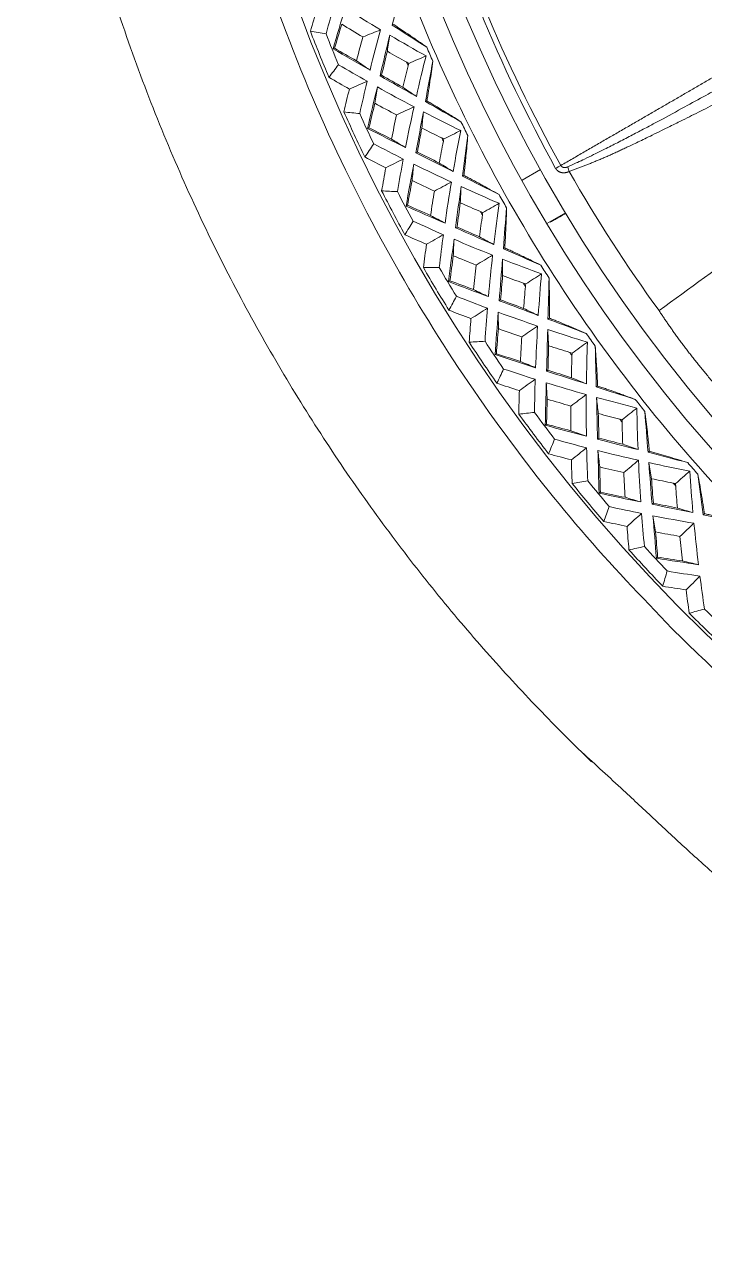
# Model space of a CAD drawing. Extents: x 541 to 1062, y 0 to 382.
# Drawn here: x 845.7 to 864.13, y 226.78 to 260 of the extents above; entities that cross this region are included whole.
import ezdxf

# ---------------------------------------------------------------- set-up
doc = ezdxf.new("R2010")
doc.units = 0
doc.header["$LTSCALE"] = 10
doc.header["$MEASUREMENT"] = 0
doc.layers.add('1', color=7, linetype='CONTINUOUS')

msp = doc.modelspace()

# ---------------------------------------------------------------- linework, layer by layer
at = {"layer": '1', "color": 7, "linetype": 'Continuous', "lineweight": 18}
for p, q in [((859.185, 255.772), (859.687, 256.062)), ((860.362, 254.893), (859.86, 254.603))]:
    msp.add_line(p, q, dxfattribs=at)
for radius, start, end in [(45.353, 90, 267.6206), (41.2, 90, 267.3523), (41.78, 102.5334, 267.3912)]:
    msp.add_arc((895.7, 276.074), radius, start, end, dxfattribs=at)
at = {"layer": '1', "color": 7, "linetype": 'Continuous', "lineweight": 13}
for start, end in [(203.3352, 203.4692), (206.3352, 206.4692), (209.3352, 209.4692), (212.3352, 212.4692), (215.3352, 215.4692), (218.3352, 218.4692), (221.3352, 221.4692)]:
    msp.add_arc((895.7, 276.074), 43.174, start, end, dxfattribs=at)
for centre, major_axis, ratio, start_param, end_param in [((860.369, 256.25), (-0.437, -0.244), 0.002112, 0.894626, 1.261913), ((860.615, 256.098), (0.166, -0.472), 0.341776, 4.511948, 4.773996)]:
    msp.add_ellipse(centre, major_axis=major_axis, ratio=ratio, start_param=start_param, end_param=end_param, dxfattribs=at)
at = {"layer": '1', "color": 7, "linetype": 'Continuous', "lineweight": 18}
msp.add_rational_spline([(895.7, 321.97), (847.662, 321.97), (829.279, 277.589), (863.247, 243.621)], [1, 0.588455621577, 0.588455621577, 1], degree=3, dxfattribs=at)
for points, knots in [([(860.096, 256.097), (859.331, 257.482), (858.647, 258.911), (857.45, 261.838), (856.937, 263.336), (856.089, 266.38), (855.754, 267.926), (855.265, 271.045), (855.112, 272.618), (854.99, 275.77), (855.021, 277.349), (855.265, 280.491), (855.479, 282.055), (856.086, 285.145), (856.479, 286.671), (857.441, 289.667), (858.008, 291.136), (858.659, 292.566)], [0, 0, 0, 0, 0.125, 0.125, 0.25, 0.25, 0.375, 0.375, 0.5, 0.5, 0.625, 0.625, 0.75, 0.75, 0.875, 0.875, 1, 1, 1, 1]), ([(860.237, 256.175), (858.693, 258.937), (857.473, 261.895), (855.767, 267.922), (855.265, 271.012), (854.99, 277.346), (855.223, 280.47), (856.109, 285.084), (856.496, 286.613), (857.211, 288.88), (857.469, 289.629), (857.886, 290.742), (858.029, 291.111), (858.333, 291.843), (858.485, 292.21), (858.659, 292.566)], [0, 0, 0, 0, 0.25, 0.25, 0.5, 0.5, 0.75, 0.75, 0.875, 0.875, 0.9375, 0.9375, 0.96875, 0.96875, 1, 1, 1, 1]), ([(845.7, 276.074), (845.7, 275.134), (845.727, 274.199), (845.831, 272.343), (845.909, 271.423), (846.113, 269.601), (846.239, 268.699), (846.538, 266.917), (846.71, 266.037), (847.098, 264.303), (847.313, 263.448), (847.783, 261.766), (848.039, 260.938), (848.585, 259.313), (848.877, 258.516), (849.494, 256.952), (849.818, 256.186), (850.498, 254.687), (850.852, 253.954), (851.588, 252.522), (851.969, 251.822), (852.754, 250.458), (853.158, 249.793), (853.986, 248.498), (854.409, 247.868), (855.274, 246.642), (855.715, 246.046), (856.61, 244.889), (857.065, 244.328), (857.986, 243.24), (858.452, 242.713), (859.392, 241.691), (859.867, 241.197), (860.345, 240.719)], [0, 0, 0, 0, 0.0625, 0.0625, 0.125, 0.125, 0.1875, 0.1875, 0.25, 0.25, 0.3125, 0.3125, 0.375, 0.375, 0.4375, 0.4375, 0.5, 0.5, 0.5625, 0.5625, 0.625, 0.625, 0.6875, 0.6875, 0.75, 0.75, 0.8125, 0.8125, 0.875, 0.875, 0.9375, 0.9375, 1, 1, 1, 1]), ([(870.659, 261.692), (870.609, 261.664), (870.51, 261.608), (870.363, 261.525), (870.218, 261.443), (870.075, 261.362), (869.934, 261.283), (869.796, 261.204), (869.659, 261.128), (869.525, 261.052), (869.392, 260.977), (869.262, 260.904), (869.134, 260.832), (869.008, 260.761), (868.884, 260.692), (868.762, 260.623), (868.643, 260.556), (868.525, 260.49), (868.41, 260.426), (868.297, 260.362), (868.185, 260.3), (868.076, 260.239), (867.969, 260.179), (867.864, 260.12), (867.761, 260.063), (867.661, 260.007), (867.562, 259.952), (867.466, 259.898), (867.371, 259.845), (867.279, 259.794), (867.189, 259.744), (867.1, 259.694), (867.014, 259.647), (866.93, 259.6), (866.849, 259.554), (866.769, 259.51), (866.691, 259.467), (866.616, 259.425), (866.542, 259.384), (866.471, 259.345), (866.401, 259.306), (866.334, 259.269), (866.269, 259.233), (866.206, 259.198), (866.145, 259.164), (866.086, 259.132), (866.029, 259.1), (865.974, 259.07), (865.922, 259.041), (865.871, 259.013), (865.823, 258.986), (865.776, 258.961), (865.732, 258.936), (865.69, 258.913), (865.65, 258.891), (865.612, 258.87), (865.576, 258.85), (865.542, 258.832), (865.51, 258.814), (865.48, 258.798), (865.452, 258.782), (865.427, 258.768), (865.403, 258.755), (865.382, 258.744), (865.363, 258.733), (865.345, 258.723), (865.33, 258.715), (865.225, 258.657), (864.996, 258.531), (864.613, 258.32), (864.134, 258.057), (863.561, 257.743), (863.098, 257.493), (862.775, 257.319), (862.624, 257.238), (862.466, 257.154), (862.301, 257.068), (862.131, 256.978), (861.954, 256.886), (861.717, 256.765), (861.441, 256.625), (861.143, 256.477), (860.898, 256.358), (860.705, 256.267), (860.564, 256.201), (860.476, 256.161), (860.436, 256.142), (860.424, 256.137)], [0, 0, 0, 0, 0.014535, 0.028865, 0.042992, 0.056914, 0.070632, 0.084147, 0.097457, 0.110563, 0.123466, 0.136164, 0.148658, 0.160948, 0.173035, 0.184917, 0.196595, 0.20807, 0.21934, 0.230407, 0.241269, 0.251928, 0.262383, 0.272633, 0.28268, 0.292523, 0.302162, 0.311597, 0.320829, 0.329856, 0.33868, 0.347299, 0.355715, 0.363927, 0.371935, 0.37974, 0.38734, 0.394737, 0.40193, 0.408919, 0.415705, 0.422286, 0.428664, 0.434838, 0.440809, 0.446575, 0.452138, 0.457497, 0.462652, 0.467604, 0.472352, 0.476896, 0.481237, 0.485373, 0.489306, 0.493036, 0.496562, 0.499884, 0.503002, 0.505917, 0.508627, 0.511135, 0.513438, 0.515538, 0.517435, 0.519127, 0.520616, 0.521902, 0.55015, 0.587763, 0.634743, 0.691089, 0.756804, 0.771085, 0.785976, 0.801476, 0.817584, 0.834298, 0.851615, 0.869534, 0.903551, 0.93242, 0.956153, 0.974766, 0.988271, 0.99668, 1, 1, 1, 1]), ([(855.709, 259.998), (855.744, 259.975), (855.778, 259.952), (855.849, 259.905), (855.884, 259.881), (855.993, 259.808), (856.067, 259.757), (856.18, 259.679), (856.218, 259.653), (856.295, 259.599), (856.333, 259.573), (856.448, 259.492), (856.525, 259.438), (856.603, 259.383)], [0, 0, 0, 0, 0.125, 0.125, 0.25, 0.25, 0.5, 0.5, 0.625, 0.625, 0.75, 0.75, 1, 1, 1, 1]), ([(856.768, 259.001), (856.755, 258.906), (856.742, 258.813), (856.716, 258.628), (856.702, 258.537), (856.682, 258.401), (856.675, 258.356), (856.665, 258.289), (856.661, 258.267), (856.655, 258.222), (856.651, 258.2), (856.641, 258.135), (856.634, 258.092), (856.62, 258.008), (856.613, 257.967), (856.606, 257.927)], [0, 0, 0, 0, 0.25, 0.25, 0.5, 0.5, 0.625, 0.625, 0.6875, 0.6875, 0.75, 0.75, 0.875, 0.875, 1, 1, 1, 1]), ([(856.606, 257.927), (856.641, 257.906), (856.677, 257.885), (856.749, 257.842), (856.786, 257.82), (856.899, 257.752), (856.975, 257.705), (857.092, 257.633), (857.132, 257.609), (857.211, 257.56), (857.25, 257.535), (857.37, 257.461), (857.449, 257.41), (857.53, 257.359)], [0, 0, 0, 0, 0.125, 0.125, 0.25, 0.25, 0.5, 0.5, 0.625, 0.625, 0.75, 0.75, 1, 1, 1, 1]), ([(857.715, 256.987), (857.707, 256.892), (857.699, 256.798), (857.682, 256.612), (857.674, 256.52), (857.66, 256.383), (857.656, 256.338), (857.649, 256.27), (857.647, 256.248), (857.642, 256.203), (857.64, 256.181), (857.633, 256.115), (857.628, 256.072), (857.619, 255.987), (857.614, 255.946), (857.609, 255.905)], [0, 0, 0, 0, 0.25, 0.25, 0.5, 0.5, 0.625, 0.625, 0.6875, 0.6875, 0.75, 0.75, 0.875, 0.875, 1, 1, 1, 1]), ([(860.237, 256.175), (860.238, 256.174), (860.239, 256.171), (860.242, 256.166), (860.245, 256.162), (860.248, 256.158), (860.252, 256.154), (860.255, 256.15), (860.259, 256.147), (860.263, 256.143), (860.267, 256.14), (860.271, 256.137), (860.276, 256.134), (860.28, 256.132), (860.285, 256.129), (860.29, 256.127), (860.295, 256.125), (860.3, 256.124), (860.306, 256.122), (860.311, 256.121), (860.317, 256.12), (860.326, 256.118), (860.337, 256.117), (860.351, 256.117), (860.365, 256.119), (860.38, 256.121), (860.394, 256.125), (860.409, 256.13), (860.419, 256.134), (860.424, 256.137)], [0, 0, 0, 0, 0.024313, 0.048331, 0.072111, 0.095715, 0.119205, 0.142646, 0.166102, 0.189639, 0.21332, 0.237211, 0.261374, 0.285869, 0.310756, 0.336091, 0.361928, 0.388318, 0.41531, 0.442948, 0.471275, 0.50033, 0.567157, 0.63481, 0.703718, 0.774302, 0.846963, 0.922079, 1, 1, 1, 1]), ([(857.609, 255.905), (857.645, 255.887), (857.682, 255.868), (857.757, 255.828), (857.795, 255.808), (857.911, 255.746), (857.99, 255.704), (858.11, 255.638), (858.151, 255.616), (858.233, 255.571), (858.273, 255.548), (858.396, 255.48), (858.479, 255.434), (858.561, 255.387)], [0, 0, 0, 0, 0.125, 0.125, 0.25, 0.25, 0.5, 0.5, 0.625, 0.625, 0.75, 0.75, 1, 1, 1, 1]), ([(860.465, 256.013), (860.461, 256.011), (860.454, 256.008), (860.444, 256.004), (860.435, 256), (860.425, 255.997), (860.415, 255.993), (860.405, 255.99), (860.396, 255.987), (860.386, 255.985), (860.377, 255.983), (860.367, 255.981), (860.358, 255.979), (860.349, 255.978), (860.34, 255.977), (860.331, 255.976), (860.322, 255.976), (860.313, 255.976), (860.304, 255.976), (860.296, 255.976), (860.287, 255.977), (860.278, 255.978), (860.27, 255.979), (860.261, 255.981), (860.253, 255.982), (860.242, 255.985), (860.23, 255.989), (860.216, 255.994), (860.203, 255.999), (860.19, 256.005), (860.178, 256.012), (860.167, 256.019), (860.156, 256.027), (860.146, 256.035), (860.136, 256.044), (860.127, 256.054), (860.118, 256.064), (860.11, 256.074), (860.103, 256.086), (860.098, 256.093), (860.096, 256.097)], [0, 0, 0, 0, 0.026247, 0.052128, 0.077651, 0.102827, 0.127667, 0.152183, 0.176386, 0.200287, 0.223901, 0.24724, 0.270317, 0.293147, 0.315745, 0.338125, 0.360302, 0.382294, 0.404116, 0.425784, 0.447317, 0.46873, 0.490043, 0.511273, 0.532438, 0.553557, 0.590712, 0.626609, 0.661334, 0.694985, 0.727668, 0.759497, 0.7906, 0.821109, 0.851167, 0.880922, 0.910528, 0.94014, 0.969913, 1, 1, 1, 1]), ([(858.766, 255.025), (858.763, 254.93), (858.76, 254.835), (858.753, 254.649), (858.749, 254.556), (858.743, 254.419), (858.741, 254.374), (858.738, 254.306), (858.737, 254.284), (858.734, 254.239), (858.733, 254.217), (858.73, 254.15), (858.727, 254.107), (858.722, 254.022), (858.72, 253.98), (858.717, 253.94)], [0, 0, 0, 0, 0.25, 0.25, 0.5, 0.5, 0.625, 0.625, 0.6875, 0.6875, 0.75, 0.75, 0.875, 0.875, 1, 1, 1, 1]), ([(860.375, 254.88), (860.319, 254.848), (860.264, 254.816), (860.174, 254.765), (860.14, 254.746), (860.073, 254.708), (860.04, 254.69), (859.994, 254.663), (859.979, 254.655), (859.959, 254.644), (859.954, 254.641), (859.949, 254.638)], [0, 0, 0, 0, 0.37682, 0.37682, 0.607927, 0.607927, 0.839033, 0.839033, 0.954587, 0.954587, 1, 1, 1, 1]), ([(858.717, 253.94), (858.754, 253.923), (858.792, 253.905), (858.869, 253.87), (858.908, 253.852), (859.026, 253.796), (859.107, 253.758), (859.231, 253.699), (859.273, 253.678), (859.357, 253.638), (859.399, 253.617), (859.525, 253.556), (859.61, 253.514), (859.695, 253.472)], [0, 0, 0, 0, 0.125, 0.125, 0.25, 0.25, 0.5, 0.5, 0.625, 0.625, 0.75, 0.75, 1, 1, 1, 1]), ([(859.918, 253.121), (859.92, 253.025), (859.922, 252.931), (859.925, 252.744), (859.926, 252.652), (859.927, 252.515), (859.927, 252.469), (859.928, 252.401), (859.928, 252.379), (859.928, 252.334), (859.928, 252.312), (859.928, 252.245), (859.928, 252.202), (859.927, 252.117), (859.927, 252.075), (859.926, 252.034)], [0, 0, 0, 0, 0.25, 0.25, 0.5, 0.5, 0.625, 0.625, 0.6875, 0.6875, 0.75, 0.75, 0.875, 0.875, 1, 1, 1, 1]), ([(893.804, 235.386), (893.769, 235.388), (893.7, 235.391), (893.596, 235.397), (893.491, 235.403), (893.386, 235.409), (893.281, 235.416), (893.174, 235.423), (893.068, 235.43), (892.961, 235.438), (892.853, 235.446), (892.745, 235.454), (892.636, 235.463), (892.527, 235.471), (892.417, 235.481), (892.307, 235.49), (892.197, 235.5), (892.086, 235.51), (891.974, 235.521), (891.862, 235.532), (891.749, 235.543), (891.636, 235.555), (891.523, 235.567), (891.409, 235.58), (891.294, 235.592), (891.179, 235.606), (891.064, 235.619), (890.948, 235.633), (890.832, 235.648), (890.715, 235.662), (890.598, 235.678), (890.48, 235.693), (890.362, 235.709), (890.243, 235.726), (890.124, 235.743), (890.004, 235.76), (889.884, 235.778), (889.764, 235.796), (889.643, 235.814), (889.521, 235.833), (889.399, 235.853), (889.277, 235.873), (889.154, 235.893), (889.031, 235.914), (888.907, 235.935), (888.783, 235.957), (888.659, 235.979), (888.534, 236.002), (888.408, 236.025), (888.282, 236.049), (888.156, 236.073), (888.029, 236.098), (887.902, 236.123), (887.775, 236.149), (887.647, 236.175), (887.518, 236.202), (887.389, 236.229), (887.26, 236.257), (887.13, 236.285), (887, 236.314), (886.87, 236.344), (886.739, 236.374), (886.608, 236.404), (886.476, 236.435), (886.344, 236.467), (886.211, 236.499), (886.079, 236.532), (885.945, 236.565), (885.812, 236.599), (885.678, 236.633), (885.543, 236.668), (885.408, 236.704), (885.273, 236.74), (885.138, 236.777), (885.002, 236.815), (884.865, 236.853), (884.729, 236.891), (884.592, 236.931), (884.454, 236.971), (884.317, 237.011), (884.179, 237.052), (884.04, 237.094), (883.902, 237.137), (883.762, 237.18), (883.623, 237.224), (883.483, 237.268), (883.343, 237.313), (883.203, 237.359), (883.062, 237.405), (882.921, 237.452), (882.78, 237.5), (882.638, 237.549), (882.496, 237.598), (882.354, 237.648), (882.211, 237.698), (882.068, 237.75), (881.925, 237.802), (881.782, 237.854), (881.638, 237.908), (881.494, 237.962), (881.35, 238.017), (881.205, 238.072), (881.06, 238.129), (880.915, 238.186), (880.77, 238.243), (880.624, 238.302), (880.478, 238.361), (880.332, 238.421), (880.186, 238.482), (880.039, 238.544), (879.893, 238.606), (879.746, 238.67), (879.598, 238.734), (879.451, 238.798), (879.303, 238.864), (879.155, 238.93), (879.007, 238.997), (878.859, 239.065), (878.71, 239.134), (878.562, 239.204), (878.413, 239.274), (878.264, 239.345), (878.115, 239.417), (877.965, 239.49), (877.816, 239.564), (877.666, 239.638), (877.516, 239.714), (877.366, 239.79), (877.216, 239.867), (877.066, 239.945), (876.916, 240.024), (876.765, 240.104), (876.615, 240.184), (876.342, 240.332), (875.918, 240.566), (875.316, 240.912), (874.63, 241.323), (873.863, 241.805), (873.019, 242.364), (872.104, 243.006), (871.122, 243.737), (870.081, 244.565), (869.237, 245.285), (868.61, 245.847), (868.221, 246.206), (867.86, 246.546), (867.527, 246.868), (867.221, 247.171), (866.941, 247.453), (866.687, 247.714), (866.458, 247.953), (866.253, 248.17), (866.073, 248.365), (865.915, 248.536), (865.8, 248.662), (865.716, 248.755), (865.653, 248.825), (865.581, 248.904), (865.501, 248.992), (865.413, 249.09), (865.316, 249.197), (865.211, 249.314), (865.098, 249.441), (864.978, 249.578), (864.849, 249.725), (864.713, 249.882), (864.569, 250.049), (864.419, 250.226), (864.285, 250.385), (864.171, 250.522), (864.081, 250.632), (863.992, 250.741), (863.906, 250.85), (863.821, 250.957), (863.738, 251.063), (863.658, 251.167), (863.579, 251.271), (863.502, 251.373), (863.428, 251.475), (863.355, 251.575), (863.284, 251.674), (863.215, 251.771), (863.147, 251.868), (863.082, 251.963), (863.018, 252.057), (862.957, 252.149), (862.917, 252.211), (862.897, 252.241)], [0, 0, 0, 0, 0.002851, 0.005716, 0.008595, 0.011488, 0.014396, 0.017317, 0.020253, 0.023203, 0.026167, 0.029146, 0.032139, 0.035145, 0.038166, 0.041202, 0.044251, 0.047315, 0.050392, 0.053484, 0.056591, 0.059711, 0.062845, 0.065994, 0.069157, 0.072334, 0.075525, 0.078731, 0.081951, 0.085184, 0.088432, 0.091695, 0.094971, 0.098261, 0.101566, 0.104885, 0.108218, 0.111565, 0.114927, 0.118302, 0.121692, 0.125096, 0.128514, 0.131947, 0.135393, 0.138854, 0.142329, 0.145818, 0.149321, 0.152838, 0.15637, 0.159915, 0.163475, 0.167049, 0.170637, 0.17424, 0.177856, 0.181487, 0.185132, 0.188791, 0.192464, 0.196151, 0.199853, 0.203568, 0.207298, 0.211042, 0.2148, 0.218573, 0.222359, 0.22616, 0.229975, 0.233803, 0.237647, 0.241504, 0.245375, 0.249261, 0.25316, 0.257074, 0.261002, 0.264944, 0.268901, 0.272871, 0.276856, 0.280855, 0.284867, 0.288894, 0.292936, 0.296991, 0.30106, 0.305144, 0.309242, 0.313354, 0.31748, 0.32162, 0.325774, 0.329943, 0.334125, 0.338322, 0.342533, 0.346758, 0.350997, 0.35525, 0.359518, 0.363799, 0.368095, 0.372405, 0.376729, 0.381067, 0.385419, 0.389785, 0.394166, 0.39856, 0.402969, 0.407392, 0.411829, 0.41628, 0.420745, 0.425224, 0.429718, 0.434225, 0.438747, 0.443283, 0.447833, 0.452397, 0.456975, 0.461567, 0.466173, 0.470794, 0.475429, 0.480077, 0.48474, 0.489417, 0.494108, 0.498813, 0.514953, 0.534007, 0.555974, 0.580855, 0.608646, 0.639348, 0.672958, 0.709473, 0.748894, 0.764333, 0.778867, 0.792493, 0.805214, 0.817029, 0.827938, 0.837941, 0.847039, 0.855232, 0.862519, 0.868901, 0.874379, 0.876615, 0.879198, 0.882128, 0.885404, 0.889026, 0.892995, 0.897311, 0.901974, 0.906984, 0.91234, 0.918043, 0.924094, 0.930491, 0.937236, 0.941212, 0.945131, 0.948992, 0.952795, 0.956541, 0.96023, 0.96386, 0.967433, 0.970949, 0.974407, 0.977807, 0.98115, 0.984435, 0.987663, 0.990833, 0.993946, 0.997002, 1, 1, 1, 1]), ([(859.926, 252.034), (859.964, 252.02), (860.003, 252.004), (860.081, 251.973), (860.121, 251.957), (860.243, 251.908), (860.325, 251.873), (860.452, 251.821), (860.495, 251.803), (860.581, 251.767), (860.624, 251.748), (860.753, 251.693), (860.84, 251.656), (860.927, 251.619)], [0, 0, 0, 0, 0.125, 0.125, 0.25, 0.25, 0.5, 0.5, 0.625, 0.625, 0.75, 0.75, 1, 1, 1, 1]), ([(861.168, 251.279), (861.175, 251.184), (861.182, 251.09), (861.195, 250.904), (861.201, 250.812), (861.209, 250.675), (861.212, 250.629), (861.216, 250.562), (861.217, 250.539), (861.219, 250.494), (861.221, 250.472), (861.224, 250.406), (861.226, 250.363), (861.23, 250.277), (861.232, 250.236), (861.233, 250.195)], [0, 0, 0, 0, 0.25, 0.25, 0.5, 0.5, 0.625, 0.625, 0.6875, 0.6875, 0.75, 0.75, 0.875, 0.875, 1, 1, 1, 1]), ([(861.233, 250.195), (861.272, 250.182), (861.311, 250.169), (861.391, 250.142), (861.432, 250.128), (861.556, 250.085), (861.641, 250.055), (861.77, 250.009), (861.814, 249.993), (861.901, 249.962), (861.945, 249.946), (862.077, 249.898), (862.166, 249.865), (862.255, 249.832)], [0, 0, 0, 0, 0.125, 0.125, 0.25, 0.25, 0.5, 0.5, 0.625, 0.625, 0.75, 0.75, 1, 1, 1, 1]), ([(862.513, 249.506), (862.525, 249.412), (862.537, 249.318), (862.559, 249.133), (862.57, 249.041), (862.586, 248.904), (862.591, 248.859), (862.598, 248.792), (862.601, 248.77), (862.605, 248.725), (862.608, 248.703), (862.615, 248.637), (862.619, 248.594), (862.627, 248.509), (862.631, 248.467), (862.635, 248.427)], [0, 0, 0, 0, 0.25, 0.25, 0.5, 0.5, 0.625, 0.625, 0.6875, 0.6875, 0.75, 0.75, 0.875, 0.875, 1, 1, 1, 1]), ([(862.635, 248.427), (862.674, 248.416), (862.714, 248.405), (862.796, 248.382), (862.837, 248.37), (862.963, 248.334), (863.049, 248.308), (863.181, 248.269), (863.225, 248.256), (863.314, 248.229), (863.359, 248.215), (863.493, 248.174), (863.583, 248.146), (863.674, 248.118)], [0, 0, 0, 0, 0.125, 0.125, 0.25, 0.25, 0.5, 0.5, 0.625, 0.625, 0.75, 0.75, 1, 1, 1, 1]), ([(863.949, 247.806), (863.966, 247.712), (863.983, 247.619), (864.015, 247.435), (864.031, 247.344), (864.053, 247.209), (864.061, 247.164), (864.071, 247.097), (864.075, 247.075), (864.082, 247.03), (864.086, 247.008), (864.096, 246.943), (864.103, 246.9), (864.115, 246.816), (864.121, 246.774), (864.127, 246.734)], [0, 0, 0, 0, 0.25, 0.25, 0.5, 0.5, 0.625, 0.625, 0.6875, 0.6875, 0.75, 0.75, 0.875, 0.875, 1, 1, 1, 1]), ([(864.127, 246.734), (864.167, 246.725), (864.208, 246.716), (864.29, 246.698), (864.332, 246.688), (864.46, 246.658), (864.547, 246.638), (864.681, 246.605), (864.726, 246.594), (864.816, 246.572), (864.861, 246.561), (864.998, 246.527), (865.089, 246.504), (865.181, 246.48)], [0, 0, 0, 0, 0.125, 0.125, 0.25, 0.25, 0.5, 0.5, 0.625, 0.625, 0.75, 0.75, 1, 1, 1, 1]), ([(893.824, 230.217), (893.692, 230.223), (893.56, 230.229), (893.052, 230.254), (892.487, 230.289), (891.828, 230.342), (891.545, 230.367), (891.357, 230.385), (891.263, 230.394), (890.415, 230.478), (889.666, 230.571), (888.178, 230.793), (887.439, 230.922), (885.971, 231.216), (884.512, 231.544), (882.353, 232.143), (880.222, 232.848), (878.821, 233.389), (877.777, 233.821), (877.258, 234.044), (876.74, 234.278), (876.482, 234.396), (876.396, 234.436), (876.225, 234.516), (875.454, 234.878), (874.697, 235.26), (873.372, 235.969), (872.069, 236.709), (870.808, 237.508), (869.567, 238.338), (868.347, 239.198), (866.58, 240.576), (865.444, 241.556), (864.33, 242.565), (863.783, 243.085), (863.247, 243.621)], [0, 0, 0, 0, 0.011597, 0.011597, 0.044544, 0.061017, 0.069254, 0.069254, 0.077491, 0.077491, 0.143384, 0.143384, 0.209278, 0.209278, 0.275171, 0.341065, 0.406958, 0.472852, 0.472852, 0.505799, 0.522272, 0.522272, 0.530509, 0.530509, 0.538745, 0.604639, 0.604639, 0.670532, 0.736426, 0.736426, 0.802319, 0.868213, 0.934106, 0.934106, 1, 1, 1, 1]), ([(860.803, 240.266), (861.178, 239.926), (861.837, 239.323), (862.788, 238.434), (863.652, 237.625), (864.695, 236.695), (865.849, 235.693), (866.985, 234.718), (868.097, 233.76), (869.406, 232.627), (871.135, 231.098), (873.211, 229.157), (874.594, 227.63), (875.309, 226.781)], [0, 0, 0, 0, 0.077829, 0.136483, 0.194005, 0.256786, 0.346881, 0.423568, 0.482292, 0.568921, 0.687181, 0.831811, 1, 1, 1, 1])]:
    msp.add_open_spline(points, degree=3, knots=knots, dxfattribs=at)
at = {"layer": '1', "color": 7, "linetype": 'Continuous', "lineweight": 13}
for points, knots in [([(893.803, 233.752), (891.665, 233.848), (889.534, 234.106), (884.716, 235.064), (882.05, 235.873), (876.926, 237.995), (874.469, 239.309), (869.858, 242.39), (867.704, 244.157), (863.783, 248.078), (862.015, 250.232), (858.934, 254.843), (857.621, 257.3), (855.499, 262.424), (854.69, 265.09), (853.608, 270.529), (853.335, 273.302), (853.335, 276.074)], [0, 0, 0, 0, 0.099316, 0.099316, 0.227986, 0.227986, 0.356655, 0.356655, 0.485324, 0.485324, 0.613993, 0.613993, 0.742662, 0.742662, 0.871331, 0.871331, 1, 1, 1, 1]), ([(860.237, 256.175), (860.29, 256.206), (860.395, 256.267), (860.554, 256.359), (860.712, 256.45), (860.869, 256.541), (861.026, 256.632), (861.182, 256.722), (861.337, 256.813), (861.492, 256.902), (861.646, 256.992), (861.8, 257.081), (861.953, 257.169), (862.106, 257.257), (862.258, 257.345), (862.409, 257.433), (862.56, 257.52), (862.71, 257.607), (862.86, 257.694), (863.008, 257.78), (863.157, 257.866), (863.305, 257.952), (863.452, 258.037), (863.598, 258.122), (863.744, 258.206), (863.89, 258.29), (864.034, 258.374), (864.179, 258.458), (864.322, 258.541), (864.465, 258.624), (864.607, 258.706), (864.749, 258.788), (864.89, 258.87), (865.031, 258.951), (865.171, 259.032), (865.31, 259.113), (865.448, 259.193), (865.586, 259.273), (865.724, 259.353), (865.861, 259.432), (865.997, 259.511), (866.132, 259.589), (866.267, 259.667), (866.402, 259.745), (866.535, 259.823), (866.668, 259.9), (866.801, 259.976), (866.933, 260.053), (867.064, 260.129), (867.195, 260.204), (867.325, 260.28), (867.454, 260.354), (867.583, 260.429), (867.711, 260.503), (867.838, 260.577), (867.965, 260.65), (868.091, 260.724), (868.217, 260.796), (868.342, 260.869), (868.466, 260.941), (868.59, 261.012), (868.713, 261.084), (868.835, 261.154), (868.957, 261.225), (869.078, 261.295), (869.198, 261.365), (869.318, 261.434), (869.437, 261.503), (869.556, 261.572), (869.674, 261.64), (869.791, 261.708), (869.908, 261.776), (870.024, 261.843), (870.139, 261.91), (870.254, 261.977), (870.368, 262.043), (870.444, 262.087), (870.482, 262.109)], [0, 0, 0, 0, 0.015717, 0.031369, 0.046957, 0.06248, 0.077939, 0.093334, 0.108664, 0.12393, 0.139132, 0.154269, 0.169341, 0.184349, 0.199293, 0.214173, 0.228988, 0.243738, 0.258424, 0.273046, 0.287603, 0.302096, 0.316525, 0.330889, 0.345188, 0.359424, 0.373594, 0.387701, 0.401743, 0.41572, 0.429634, 0.443482, 0.457267, 0.470987, 0.484642, 0.498233, 0.51176, 0.525222, 0.53862, 0.551953, 0.565222, 0.578427, 0.591567, 0.604643, 0.617654, 0.630601, 0.643483, 0.656302, 0.669055, 0.681744, 0.694369, 0.70693, 0.719425, 0.731857, 0.744224, 0.756527, 0.768765, 0.780939, 0.793048, 0.805093, 0.817074, 0.82899, 0.840842, 0.852629, 0.864352, 0.87601, 0.887604, 0.899134, 0.910599, 0.921999, 0.933336, 0.944607, 0.955815, 0.966958, 0.978036, 0.98905, 1, 1, 1, 1]), ([(870.816, 261.278), (870.767, 261.251), (870.67, 261.197), (870.525, 261.117), (870.381, 261.038), (870.24, 260.96), (870.101, 260.883), (869.963, 260.808), (869.827, 260.733), (869.694, 260.66), (869.562, 260.587), (869.432, 260.516), (869.304, 260.446), (869.178, 260.377), (869.054, 260.31), (868.932, 260.243), (868.812, 260.177), (868.693, 260.113), (868.577, 260.05), (868.462, 259.988), (868.35, 259.926), (868.048, 259.763), (867.565, 259.503), (866.909, 259.151), (866.278, 258.817), (865.674, 258.499), (865.099, 258.199), (864.552, 257.917), (864.035, 257.654), (863.647, 257.458), (863.368, 257.32), (863.177, 257.226), (862.956, 257.117), (862.73, 257.006), (862.518, 256.903), (862.337, 256.815), (862.176, 256.738), (862.037, 256.672), (861.912, 256.614), (861.797, 256.561), (861.683, 256.509), (861.572, 256.459), (861.462, 256.411), (861.354, 256.364), (861.248, 256.318), (861.144, 256.275), (861.041, 256.233), (860.941, 256.192), (860.842, 256.153), (860.745, 256.116), (860.65, 256.08), (860.557, 256.045), (860.495, 256.024), (860.465, 256.013)], [0, 0, 0, 0, 0.014252, 0.02832, 0.042204, 0.055904, 0.06942, 0.082751, 0.095899, 0.108861, 0.12164, 0.134234, 0.146644, 0.15887, 0.170911, 0.182768, 0.194441, 0.205929, 0.217233, 0.228352, 0.239287, 0.250038, 0.316178, 0.379878, 0.441137, 0.499956, 0.55585, 0.608868, 0.65901, 0.706277, 0.721643, 0.740041, 0.761471, 0.785934, 0.805409, 0.822907, 0.83843, 0.851976, 0.863242, 0.874307, 0.885172, 0.895836, 0.906299, 0.916563, 0.926627, 0.936492, 0.946158, 0.955625, 0.964895, 0.973966, 0.982841, 0.991518, 1, 1, 1, 1])]:
    msp.add_open_spline(points, degree=3, knots=knots, dxfattribs=at)
at = {"layer": '1', "color": 7, "linetype": 'Continuous', "lineweight": 18}
for points in [[(855.668, 259.982), (855.756, 260.347), (855.843, 260.707), (855.928, 261.062)], [(853.449, 259.814), (853.508, 260.018), (853.567, 260.223), (853.628, 260.427)], [(854.123, 260.612), (854.037, 260.325), (853.953, 260.037), (853.872, 259.748)], [(854.063, 259.336), (854.171, 259.707), (854.28, 260.076), (854.388, 260.444)], [(854.388, 260.444), (854.708, 260.243), (855.029, 260.047), (855.352, 259.854)], [(853.951, 258.566), (853.777, 258.979), (853.61, 259.395), (853.449, 259.814)], [(853.449, 259.814), (853.59, 259.792), (853.731, 259.77), (853.872, 259.748)], [(854.297, 260.007), (854.233, 259.789), (854.169, 259.571), (854.104, 259.352)], [(854.87, 259.659), (854.679, 259.774), (854.488, 259.89), (854.297, 260.007)], [(855.352, 259.854), (855.192, 259.789), (855.031, 259.724), (854.87, 259.659)], [(855.352, 259.854), (855.252, 259.492), (855.156, 259.127), (855.065, 258.762)], [(855.668, 259.982), (855.682, 259.987), (855.696, 259.992), (855.709, 259.998)], [(856.603, 259.383), (856.295, 259.58), (855.984, 259.779), (855.668, 259.982)], [(853.872, 259.748), (853.982, 259.467), (854.095, 259.186), (854.21, 258.907)], [(854.697, 259.012), (854.753, 259.228), (854.811, 259.444), (854.87, 259.659)], [(855.336, 258.607), (855.426, 258.98), (855.514, 259.346), (855.601, 259.707)], [(855.601, 259.707), (855.579, 259.561), (855.557, 259.416), (855.534, 259.27)], [(855.601, 259.707), (855.943, 259.506), (856.27, 259.32), (856.582, 259.146)], [(854.104, 259.352), (854.09, 259.346), (854.077, 259.341), (854.063, 259.336)], [(855.065, 258.762), (854.732, 258.952), (854.398, 259.143), (854.063, 259.336)], [(854.104, 259.352), (854.302, 259.238), (854.5, 259.125), (854.697, 259.012)], [(855.534, 259.27), (855.483, 259.057), (855.431, 258.842), (855.378, 258.624)], [(856.058, 258.973), (855.883, 259.071), (855.708, 259.17), (855.534, 259.27)], [(856.117, 258.943), (856.272, 259.011), (856.427, 259.078), (856.582, 259.146)], [(856.582, 259.146), (856.495, 258.799), (856.408, 258.433), (856.32, 258.048)], [(856.603, 259.383), (856.657, 259.255), (856.712, 259.128), (856.768, 259.001)], [(853.951, 258.566), (854.037, 258.679), (854.124, 258.793), (854.21, 258.907)], [(854.21, 258.907), (854.469, 258.755), (854.728, 258.605), (854.989, 258.457)], [(854.697, 259.012), (854.82, 258.929), (854.942, 258.845), (855.065, 258.762)], [(855.956, 258.296), (856.002, 258.491), (856.049, 258.686), (856.098, 258.88)], [(856.117, 258.943), (856.096, 258.952), (856.077, 258.962), (856.058, 258.973)], [(856.098, 258.88), (856.103, 258.901), (856.109, 258.923), (856.117, 258.943)], [(856.565, 257.909), (856.634, 258.278), (856.701, 258.642), (856.768, 259.001)], [(854.505, 258.247), (854.32, 258.352), (854.135, 258.458), (853.951, 258.566)], [(854.505, 258.247), (854.666, 258.317), (854.828, 258.387), (854.989, 258.457)], [(854.989, 258.457), (854.918, 258.166), (854.85, 257.874), (854.784, 257.582)], [(855.378, 258.624), (855.364, 258.619), (855.35, 258.613), (855.336, 258.607)], [(856.32, 258.048), (855.997, 258.231), (855.669, 258.417), (855.336, 258.607)], [(855.378, 258.624), (855.573, 258.514), (855.766, 258.405), (855.956, 258.296)], [(854.358, 257.625), (854.406, 257.832), (854.455, 258.04), (854.505, 258.247)], [(854.996, 257.18), (855.085, 257.556), (855.174, 257.93), (855.263, 258.303)], [(855.195, 257.862), (855.218, 258.009), (855.24, 258.156), (855.263, 258.303)], [(855.263, 258.303), (855.592, 258.12), (855.924, 257.94), (856.257, 257.765)], [(855.956, 258.296), (856.078, 258.213), (856.199, 258.131), (856.32, 258.048)], [(855.195, 257.862), (855.142, 257.641), (855.089, 257.42), (855.036, 257.197)], [(855.785, 257.545), (855.588, 257.649), (855.391, 257.755), (855.195, 257.862)], [(856.257, 257.765), (856.1, 257.692), (855.942, 257.618), (855.785, 257.545)], [(856.257, 257.765), (856.175, 257.397), (856.099, 257.029), (856.026, 256.659)], [(856.565, 257.909), (856.578, 257.915), (856.592, 257.921), (856.606, 257.927)], [(857.53, 257.359), (857.213, 257.54), (856.891, 257.723), (856.565, 257.909)], [(854.924, 256.405), (854.73, 256.808), (854.541, 257.215), (854.358, 257.625)], [(854.358, 257.625), (854.5, 257.61), (854.642, 257.596), (854.784, 257.582)], [(854.784, 257.582), (854.908, 257.306), (855.036, 257.032), (855.166, 256.759)], [(855.646, 256.89), (855.691, 257.109), (855.737, 257.327), (855.785, 257.545)], [(856.306, 256.519), (856.376, 256.896), (856.445, 257.266), (856.513, 257.631)], [(856.513, 257.631), (856.498, 257.484), (856.484, 257.338), (856.469, 257.191)], [(856.513, 257.631), (856.864, 257.448), (857.201, 257.279), (857.522, 257.122)], [(855.036, 257.197), (855.023, 257.192), (855.009, 257.186), (854.996, 257.18)], [(856.026, 256.659), (855.684, 256.831), (855.341, 257.005), (854.996, 257.18)], [(855.036, 257.197), (855.24, 257.094), (855.444, 256.992), (855.646, 256.89)], [(856.469, 257.191), (856.429, 256.975), (856.388, 256.758), (856.347, 256.538)], [(857.007, 256.921), (856.827, 257.01), (856.648, 257.1), (856.469, 257.191)], [(857.068, 256.895), (857.219, 256.971), (857.37, 257.046), (857.522, 257.122)], [(857.522, 257.122), (857.453, 256.771), (857.385, 256.401), (857.317, 256.011)], [(857.53, 257.359), (857.591, 257.235), (857.652, 257.111), (857.715, 256.987)], [(855.646, 256.89), (855.773, 256.813), (855.9, 256.736), (856.026, 256.659)], [(856.941, 256.241), (856.977, 256.438), (857.014, 256.634), (857.052, 256.831)], [(857.068, 256.895), (857.047, 256.903), (857.027, 256.912), (857.007, 256.921)], [(857.052, 256.831), (857.056, 256.853), (857.061, 256.874), (857.068, 256.895)], [(857.569, 255.885), (857.619, 256.258), (857.667, 256.625), (857.715, 256.987)], [(854.924, 256.405), (855.005, 256.523), (855.085, 256.641), (855.166, 256.759)], [(855.166, 256.759), (855.432, 256.621), (855.699, 256.484), (855.967, 256.35)], [(856.347, 256.538), (856.333, 256.532), (856.319, 256.525), (856.306, 256.519)], [(857.317, 256.011), (856.986, 256.178), (856.648, 256.346), (856.306, 256.519)], [(856.347, 256.538), (856.547, 256.438), (856.745, 256.339), (856.941, 256.241)], [(855.494, 256.115), (855.304, 256.21), (855.114, 256.307), (854.924, 256.405)], [(855.38, 255.486), (855.417, 255.696), (855.455, 255.906), (855.494, 256.115)], [(855.494, 256.115), (855.652, 256.193), (855.809, 256.272), (855.967, 256.35)], [(855.967, 256.35), (855.911, 256.056), (855.858, 255.761), (855.808, 255.466)], [(856.041, 255.075), (856.11, 255.456), (856.179, 255.834), (856.249, 256.211)], [(856.204, 255.767), (856.219, 255.915), (856.234, 256.063), (856.249, 256.211)], [(856.249, 256.211), (856.587, 256.045), (856.927, 255.883), (857.269, 255.726)], [(856.941, 256.241), (857.067, 256.164), (857.192, 256.088), (857.317, 256.011)], [(857.569, 255.885), (857.582, 255.892), (857.596, 255.899), (857.609, 255.905)], [(858.561, 255.387), (858.236, 255.551), (857.905, 255.717), (857.569, 255.885)], [(862.897, 252.241), (862.017, 253.452), (861.205, 254.712), (860.465, 256.013)], [(856.01, 254.297), (855.794, 254.691), (855.584, 255.087), (855.38, 255.486)], [(855.38, 255.486), (855.523, 255.479), (855.665, 255.472), (855.808, 255.466)], [(855.808, 255.466), (855.946, 255.197), (856.088, 254.93), (856.232, 254.664)], [(856.204, 255.767), (856.162, 255.544), (856.121, 255.32), (856.08, 255.095)], [(856.81, 255.481), (856.607, 255.575), (856.405, 255.671), (856.204, 255.767)], [(856.705, 254.82), (856.739, 255.041), (856.773, 255.261), (856.81, 255.481)], [(857.269, 255.726), (857.116, 255.644), (856.963, 255.563), (856.81, 255.481)], [(857.269, 255.726), (857.207, 255.354), (857.15, 254.982), (857.097, 254.609)], [(857.383, 254.484), (857.433, 254.864), (857.483, 255.238), (857.532, 255.605)], [(857.532, 255.605), (857.525, 255.458), (857.518, 255.311), (857.511, 255.164)], [(857.532, 255.605), (857.892, 255.441), (858.237, 255.29), (858.566, 255.149)], [(857.511, 255.164), (857.482, 254.946), (857.453, 254.727), (857.423, 254.505)], [(858.062, 254.923), (857.878, 255.002), (857.694, 255.082), (857.511, 255.164)], [(858.124, 254.9), (858.272, 254.983), (858.419, 255.066), (858.566, 255.149)], [(858.566, 255.149), (858.516, 254.796), (858.467, 254.423), (858.42, 254.03)], [(858.561, 255.387), (858.629, 255.266), (858.697, 255.145), (858.766, 255.025)], [(856.08, 255.095), (856.067, 255.089), (856.054, 255.082), (856.041, 255.075)], [(857.097, 254.609), (856.746, 254.763), (856.394, 254.918), (856.041, 255.075)], [(856.08, 255.095), (856.289, 255.003), (856.497, 254.911), (856.705, 254.82)], [(856.705, 254.82), (856.836, 254.75), (856.966, 254.679), (857.097, 254.609)], [(858.032, 254.239), (858.058, 254.438), (858.084, 254.636), (858.112, 254.835)], [(858.124, 254.9), (858.103, 254.906), (858.083, 254.914), (858.062, 254.923)], [(858.112, 254.835), (858.115, 254.856), (858.119, 254.878), (858.124, 254.9)], [(858.678, 253.917), (858.708, 254.292), (858.737, 254.661), (858.766, 255.025)], [(856.01, 254.297), (856.084, 254.42), (856.158, 254.542), (856.232, 254.664)], [(856.232, 254.664), (856.505, 254.54), (856.779, 254.418), (857.054, 254.298)], [(857.423, 254.505), (857.41, 254.498), (857.396, 254.491), (857.383, 254.484)], [(858.42, 254.03), (858.08, 254.179), (857.734, 254.33), (857.383, 254.484)], [(857.423, 254.505), (857.628, 254.416), (857.831, 254.327), (858.032, 254.239)], [(856.594, 254.038), (856.399, 254.123), (856.204, 254.21), (856.01, 254.297)], [(856.594, 254.038), (856.747, 254.125), (856.9, 254.211), (857.054, 254.298)], [(857.054, 254.298), (857.013, 254.001), (856.976, 253.704), (856.941, 253.406)], [(857.194, 253.028), (857.243, 253.412), (857.292, 253.794), (857.342, 254.174)], [(857.321, 253.728), (857.328, 253.877), (857.335, 254.025), (857.342, 254.174)], [(857.342, 254.174), (857.689, 254.025), (858.037, 253.882), (858.387, 253.742)], [(858.032, 254.239), (858.162, 254.17), (858.291, 254.1), (858.42, 254.03)], [(856.513, 253.404), (856.539, 253.616), (856.566, 253.827), (856.594, 254.038)], [(858.678, 253.917), (858.691, 253.925), (858.704, 253.932), (858.717, 253.94)], [(859.695, 253.472), (859.361, 253.619), (859.022, 253.767), (858.678, 253.917)], [(857.321, 253.728), (857.291, 253.503), (857.262, 253.277), (857.232, 253.05)], [(857.941, 253.474), (857.734, 253.557), (857.527, 253.642), (857.321, 253.728)], [(857.871, 252.808), (857.893, 253.03), (857.916, 253.252), (857.941, 253.474)], [(858.387, 253.742), (858.238, 253.653), (858.089, 253.564), (857.941, 253.474)], [(858.387, 253.742), (858.344, 253.368), (858.307, 252.994), (858.273, 252.618)], [(858.566, 252.508), (858.596, 252.89), (858.626, 253.266), (858.655, 253.636)], [(858.655, 253.636), (858.656, 253.488), (858.657, 253.341), (858.658, 253.194)], [(858.655, 253.636), (859.024, 253.491), (859.376, 253.358), (859.712, 253.235)], [(859.695, 253.472), (859.769, 253.355), (859.843, 253.237), (859.918, 253.121)], [(856.513, 253.404), (856.656, 253.405), (856.798, 253.405), (856.941, 253.406)], [(857.204, 252.25), (856.968, 252.631), (856.738, 253.016), (856.513, 253.404)], [(856.941, 253.406), (857.094, 253.145), (857.249, 252.886), (857.407, 252.628)], [(858.658, 253.194), (858.64, 252.975), (858.622, 252.754), (858.605, 252.532)], [(859.221, 252.982), (859.033, 253.051), (858.845, 253.122), (858.658, 253.194)], [(859.284, 252.962), (859.427, 253.053), (859.569, 253.144), (859.712, 253.235)], [(859.712, 253.235), (859.681, 252.879), (859.651, 252.504), (859.625, 252.109)], [(859.888, 252.01), (859.899, 252.386), (859.909, 252.756), (859.918, 253.121)], [(857.232, 253.05), (857.22, 253.043), (857.207, 253.036), (857.194, 253.028)], [(858.273, 252.618), (857.915, 252.754), (857.555, 252.89), (857.194, 253.028)], [(857.232, 253.05), (857.446, 252.969), (857.659, 252.888), (857.871, 252.808)], [(857.871, 252.808), (858.005, 252.745), (858.139, 252.681), (858.273, 252.618)], [(859.284, 252.962), (859.263, 252.968), (859.242, 252.974), (859.221, 252.982)], [(859.227, 252.298), (859.242, 252.498), (859.258, 252.697), (859.275, 252.897)], [(859.275, 252.897), (859.277, 252.918), (859.28, 252.94), (859.284, 252.962)], [(857.204, 252.25), (857.271, 252.376), (857.339, 252.502), (857.407, 252.628)], [(857.407, 252.628), (857.686, 252.518), (857.966, 252.41), (858.246, 252.305)], [(858.605, 252.532), (858.592, 252.524), (858.579, 252.516), (858.566, 252.508)], [(859.625, 252.109), (859.278, 252.24), (858.925, 252.373), (858.566, 252.508)], [(858.605, 252.532), (858.814, 252.453), (859.021, 252.375), (859.227, 252.298)], [(857.801, 252.022), (857.602, 252.096), (857.402, 252.173), (857.204, 252.25)], [(857.801, 252.022), (857.949, 252.116), (858.098, 252.211), (858.246, 252.305)], [(858.246, 252.305), (858.222, 252.007), (858.2, 251.708), (858.181, 251.409)], [(858.453, 251.045), (858.482, 251.43), (858.511, 251.814), (858.541, 252.196)], [(858.543, 251.75), (858.542, 251.899), (858.542, 252.047), (858.541, 252.196)], [(858.541, 252.196), (858.895, 252.066), (859.25, 251.941), (859.607, 251.82)], [(859.227, 252.298), (859.359, 252.235), (859.492, 252.172), (859.625, 252.109)], [(857.753, 251.384), (857.768, 251.597), (857.784, 251.809), (857.801, 252.022)], [(859.607, 251.82), (859.463, 251.723), (859.319, 251.626), (859.175, 251.529)], [(859.607, 251.82), (859.584, 251.444), (859.566, 251.068), (859.552, 250.692)], [(859.888, 252.01), (859.901, 252.018), (859.913, 252.026), (859.926, 252.034)], [(860.927, 251.619), (860.586, 251.748), (860.24, 251.878), (859.888, 252.01)], [(858.543, 251.75), (858.525, 251.524), (858.507, 251.296), (858.49, 251.069)], [(859.175, 251.529), (858.964, 251.601), (858.753, 251.675), (858.543, 251.75)], [(859.141, 250.86), (859.151, 251.083), (859.162, 251.306), (859.175, 251.529)], [(859.85, 250.597), (859.86, 250.98), (859.87, 251.357), (859.881, 251.728)], [(859.881, 251.728), (859.889, 251.58), (859.898, 251.433), (859.906, 251.286)], [(859.881, 251.728), (860.256, 251.602), (860.615, 251.488), (860.957, 251.383)], [(860.927, 251.619), (861.007, 251.505), (861.088, 251.392), (861.168, 251.279)], [(857.753, 251.384), (857.896, 251.392), (858.038, 251.4), (858.181, 251.409)], [(858.503, 250.268), (858.248, 250.636), (857.998, 251.009), (857.753, 251.384)], [(858.181, 251.409), (858.347, 251.156), (858.515, 250.905), (858.686, 250.656)], [(859.906, 251.286), (859.9, 251.067), (859.894, 250.846), (859.888, 250.622)], [(860.48, 251.104), (860.288, 251.164), (860.097, 251.224), (859.906, 251.286)], [(860.544, 251.088), (860.681, 251.186), (860.819, 251.284), (860.957, 251.383)], [(860.957, 251.383), (860.944, 251.025), (860.934, 250.649), (860.929, 250.254)], [(861.197, 250.169), (861.187, 250.544), (861.178, 250.914), (861.168, 251.279)], [(858.49, 251.069), (858.478, 251.061), (858.465, 251.053), (858.453, 251.045)], [(859.552, 250.692), (859.187, 250.808), (858.821, 250.926), (858.453, 251.045)], [(858.49, 251.069), (858.707, 250.999), (858.924, 250.929), (859.141, 250.86)], [(859.141, 250.86), (859.278, 250.804), (859.415, 250.748), (859.552, 250.692)], [(860.544, 251.088), (860.522, 251.092), (860.5, 251.098), (860.48, 251.104)], [(860.521, 250.421), (860.526, 250.622), (860.531, 250.822), (860.538, 251.022)], [(860.538, 251.022), (860.539, 251.044), (860.541, 251.066), (860.544, 251.088)], [(858.503, 250.268), (858.564, 250.397), (858.625, 250.527), (858.686, 250.656)], [(858.686, 250.656), (858.971, 250.561), (859.256, 250.468), (859.542, 250.378)], [(859.888, 250.622), (859.875, 250.614), (859.862, 250.605), (859.85, 250.597)], [(860.929, 250.254), (860.575, 250.366), (860.215, 250.48), (859.85, 250.597)], [(859.888, 250.622), (860.101, 250.555), (860.312, 250.488), (860.521, 250.421)], [(859.112, 250.071), (858.909, 250.135), (858.706, 250.201), (858.503, 250.268)], [(859.112, 250.071), (859.255, 250.173), (859.398, 250.275), (859.542, 250.378)], [(859.542, 250.378), (859.533, 250.078), (859.526, 249.779), (859.523, 249.479)], [(859.814, 249.13), (859.822, 249.516), (859.832, 249.901), (859.842, 250.284)], [(859.867, 249.839), (859.858, 249.987), (859.85, 250.136), (859.842, 250.284)], [(859.842, 250.284), (860.202, 250.173), (860.563, 250.066), (860.925, 249.964)], [(860.521, 250.421), (860.657, 250.366), (860.793, 250.31), (860.929, 250.254)], [(861.197, 250.169), (861.209, 250.178), (861.221, 250.186), (861.233, 250.195)], [(862.255, 249.832), (861.907, 249.943), (861.555, 250.055), (861.197, 250.169)], [(859.097, 249.432), (859.101, 249.645), (859.106, 249.858), (859.112, 250.071)], [(859.867, 249.839), (859.861, 249.612), (859.855, 249.384), (859.85, 249.156)], [(860.51, 249.651), (860.295, 249.712), (860.081, 249.775), (859.867, 249.839)], [(860.925, 249.964), (860.787, 249.86), (860.648, 249.755), (860.51, 249.651)], [(860.925, 249.964), (860.922, 249.588), (860.924, 249.211), (860.93, 248.835)], [(861.204, 249.886), (861.22, 249.74), (861.236, 249.593), (861.252, 249.447)], [(861.232, 248.755), (861.223, 249.139), (861.213, 249.516), (861.204, 249.886)], [(861.204, 249.886), (861.586, 249.781), (861.95, 249.685), (862.297, 249.598)], [(862.255, 249.832), (862.341, 249.723), (862.427, 249.614), (862.513, 249.506)], [(859.097, 249.432), (859.239, 249.448), (859.381, 249.463), (859.523, 249.479)], [(859.523, 249.479), (859.702, 249.235), (859.883, 248.993), (860.067, 248.754)], [(860.51, 248.981), (860.509, 249.205), (860.509, 249.428), (860.51, 249.651)], [(861.899, 249.282), (862.032, 249.387), (862.164, 249.493), (862.297, 249.598)], [(862.297, 249.598), (862.302, 249.241), (862.312, 248.865), (862.328, 248.47)], [(862.6, 248.399), (862.571, 248.773), (862.542, 249.142), (862.513, 249.506)], [(859.905, 248.357), (859.631, 248.711), (859.361, 249.07), (859.097, 249.432)], [(859.85, 249.156), (859.838, 249.147), (859.826, 249.138), (859.814, 249.13)], [(860.93, 248.835), (860.559, 248.932), (860.187, 249.03), (859.814, 249.13)], [(859.85, 249.156), (860.071, 249.097), (860.291, 249.039), (860.51, 248.981)], [(861.252, 249.447), (861.258, 249.228), (861.263, 249.006), (861.269, 248.783)], [(861.835, 249.295), (861.64, 249.345), (861.446, 249.395), (861.252, 249.447)], [(861.899, 249.282), (861.878, 249.285), (861.856, 249.29), (861.835, 249.295)], [(861.897, 249.216), (861.897, 249.238), (861.898, 249.26), (861.899, 249.282)], [(861.912, 248.616), (861.906, 248.816), (861.901, 249.016), (861.897, 249.216)], [(860.51, 248.981), (860.65, 248.932), (860.79, 248.883), (860.93, 248.835)], [(859.905, 248.357), (859.959, 248.489), (860.013, 248.621), (860.067, 248.754)], [(860.067, 248.754), (860.356, 248.673), (860.646, 248.596), (860.936, 248.52)], [(860.523, 248.192), (860.661, 248.301), (860.798, 248.411), (860.936, 248.52)], [(860.936, 248.52), (860.943, 248.221), (860.952, 247.921), (860.964, 247.622)], [(861.269, 248.783), (861.257, 248.774), (861.244, 248.765), (861.232, 248.755)], [(862.328, 248.47), (861.969, 248.563), (861.604, 248.658), (861.232, 248.755)], [(861.269, 248.783), (861.485, 248.727), (861.7, 248.671), (861.912, 248.616)], [(861.912, 248.616), (862.05, 248.567), (862.189, 248.518), (862.328, 248.47)], [(860.523, 248.192), (860.317, 248.245), (860.111, 248.3), (859.905, 248.357)], [(860.542, 247.553), (860.534, 247.766), (860.528, 247.979), (860.523, 248.192)], [(861.289, 247.999), (861.273, 248.147), (861.257, 248.295), (861.241, 248.443)], [(861.273, 247.288), (861.262, 247.675), (861.251, 248.06), (861.241, 248.443)], [(861.241, 248.443), (861.606, 248.351), (861.972, 248.263), (862.34, 248.18)], [(862.34, 248.18), (862.207, 248.068), (862.074, 247.957), (861.941, 247.846)], [(862.34, 248.18), (862.356, 247.804), (862.378, 247.428), (862.403, 247.052)], [(862.6, 248.399), (862.612, 248.408), (862.623, 248.417), (862.635, 248.427)], [(863.674, 248.118), (863.321, 248.21), (862.963, 248.304), (862.6, 248.399)], [(861.289, 247.999), (861.295, 247.772), (861.301, 247.544), (861.308, 247.316)], [(861.941, 247.846), (861.723, 247.895), (861.506, 247.946), (861.289, 247.999)], [(861.977, 247.177), (861.963, 247.4), (861.951, 247.623), (861.941, 247.846)], [(862.622, 248.117), (862.646, 247.971), (862.669, 247.826), (862.693, 247.681)], [(862.709, 246.989), (862.679, 247.371), (862.65, 247.747), (862.622, 248.117)], [(862.622, 248.117), (863.008, 248.032), (863.377, 247.955), (863.728, 247.886)], [(863.348, 247.55), (863.475, 247.662), (863.601, 247.774), (863.728, 247.886)], [(863.674, 248.118), (863.765, 248.013), (863.857, 247.909), (863.949, 247.806)], [(863.728, 247.886), (863.753, 247.53), (863.782, 247.155), (863.818, 246.761)], [(864.094, 246.704), (864.045, 247.077), (863.997, 247.444), (863.949, 247.806)], [(860.542, 247.553), (860.683, 247.576), (860.824, 247.599), (860.964, 247.622)], [(861.405, 246.521), (861.112, 246.861), (860.824, 247.205), (860.542, 247.553)], [(860.964, 247.622), (861.156, 247.388), (861.35, 247.156), (861.546, 246.926)], [(862.693, 247.681), (862.71, 247.462), (862.727, 247.241), (862.744, 247.018)], [(863.283, 247.56), (863.086, 247.599), (862.889, 247.639), (862.693, 247.681)], [(863.348, 247.55), (863.326, 247.552), (863.304, 247.555), (863.283, 247.56)], [(863.349, 247.484), (863.348, 247.506), (863.347, 247.528), (863.348, 247.55)], [(863.395, 246.885), (863.379, 247.084), (863.364, 247.284), (863.349, 247.484)], [(861.308, 247.316), (861.296, 247.307), (861.285, 247.298), (861.273, 247.288)], [(862.403, 247.052), (862.028, 247.13), (861.652, 247.209), (861.273, 247.288)], [(861.308, 247.316), (861.531, 247.269), (861.754, 247.223), (861.977, 247.177)], [(861.977, 247.177), (862.119, 247.135), (862.261, 247.094), (862.403, 247.052)], [(861.405, 246.521), (861.452, 246.656), (861.499, 246.791), (861.546, 246.926)], [(861.546, 246.926), (861.839, 246.861), (862.132, 246.799), (862.426, 246.739)], [(862.744, 247.018), (862.733, 247.009), (862.721, 246.999), (862.709, 246.989)], [(863.818, 246.761), (863.455, 246.835), (863.085, 246.911), (862.709, 246.989)], [(862.744, 247.018), (862.963, 246.973), (863.18, 246.929), (863.395, 246.885)], [(863.395, 246.885), (863.536, 246.843), (863.677, 246.802), (863.818, 246.761)], [(862.03, 246.389), (861.822, 246.432), (861.613, 246.476), (861.405, 246.521)], [(862.03, 246.389), (862.162, 246.506), (862.294, 246.622), (862.426, 246.739)], [(862.426, 246.739), (862.448, 246.44), (862.473, 246.141), (862.501, 245.843)], [(862.805, 246.237), (862.781, 246.384), (862.758, 246.53), (862.734, 246.677)], [(862.827, 245.526), (862.795, 245.911), (862.764, 246.295), (862.734, 246.677)], [(862.734, 246.677), (863.104, 246.604), (863.474, 246.536), (863.845, 246.472)], [(863.845, 246.472), (863.718, 246.354), (863.592, 246.236), (863.465, 246.117)], [(863.845, 246.472), (863.882, 246.098), (863.922, 245.723), (863.968, 245.349)], [(864.094, 246.704), (864.105, 246.714), (864.116, 246.724), (864.127, 246.734)], [(865.181, 246.48), (864.824, 246.554), (864.461, 246.629), (864.094, 246.704)], [(862.083, 245.752), (862.064, 245.964), (862.046, 246.177), (862.03, 246.389)], [(862.805, 246.237), (862.823, 246.01), (862.841, 245.783), (862.86, 245.556)], [(863.465, 246.117), (863.245, 246.156), (863.025, 246.195), (862.805, 246.237)], [(862.083, 245.752), (862.222, 245.782), (862.362, 245.813), (862.501, 245.843)], [(862.501, 245.843), (862.705, 245.619), (862.91, 245.398), (863.118, 245.179)], [(863.535, 245.451), (863.51, 245.673), (863.487, 245.895), (863.465, 246.117)], [(862.998, 244.767), (862.688, 245.091), (862.383, 245.419), (862.083, 245.752)], [(862.86, 245.556), (862.849, 245.546), (862.838, 245.536), (862.827, 245.526)], [(863.968, 245.349), (863.589, 245.407), (863.209, 245.466), (862.827, 245.526)], [(862.86, 245.556), (863.086, 245.52), (863.311, 245.486), (863.535, 245.451)], [(862.998, 244.767), (863.038, 244.904), (863.078, 245.041), (863.118, 245.179)], [(863.118, 245.179), (863.414, 245.129), (863.71, 245.082), (864.007, 245.038)], [(863.535, 245.451), (863.679, 245.417), (863.824, 245.383), (863.968, 245.349)], [(863.63, 244.668), (863.756, 244.791), (863.881, 244.914), (864.007, 245.038)], [(864.007, 245.038), (864.045, 244.74), (864.085, 244.443), (864.129, 244.147)], [(863.63, 244.668), (863.419, 244.699), (863.209, 244.732), (862.998, 244.767)], [(863.716, 244.034), (863.686, 244.245), (863.657, 244.456), (863.63, 244.668)], [(863.716, 244.034), (863.853, 244.072), (863.991, 244.109), (864.129, 244.147)], [(864.129, 244.147), (864.344, 243.934), (864.561, 243.724), (864.78, 243.516)], [(864.682, 243.098), (864.355, 243.405), (864.033, 243.717), (863.716, 244.034)], [(860.345, 240.719), (860.585, 240.479), (860.827, 240.242), (861.07, 240.006)]]:
    msp.add_open_spline(points, degree=3, dxfattribs=at)
at = {"layer": '1', "color": 7, "linetype": 'Continuous', "lineweight": 13}
msp.add_open_spline([(862.897, 252.241), (863.716, 252.837), (864.54, 253.435), (865.368, 254.037)], degree=3, dxfattribs=at)

doc.saveas('drawing.dxf')
